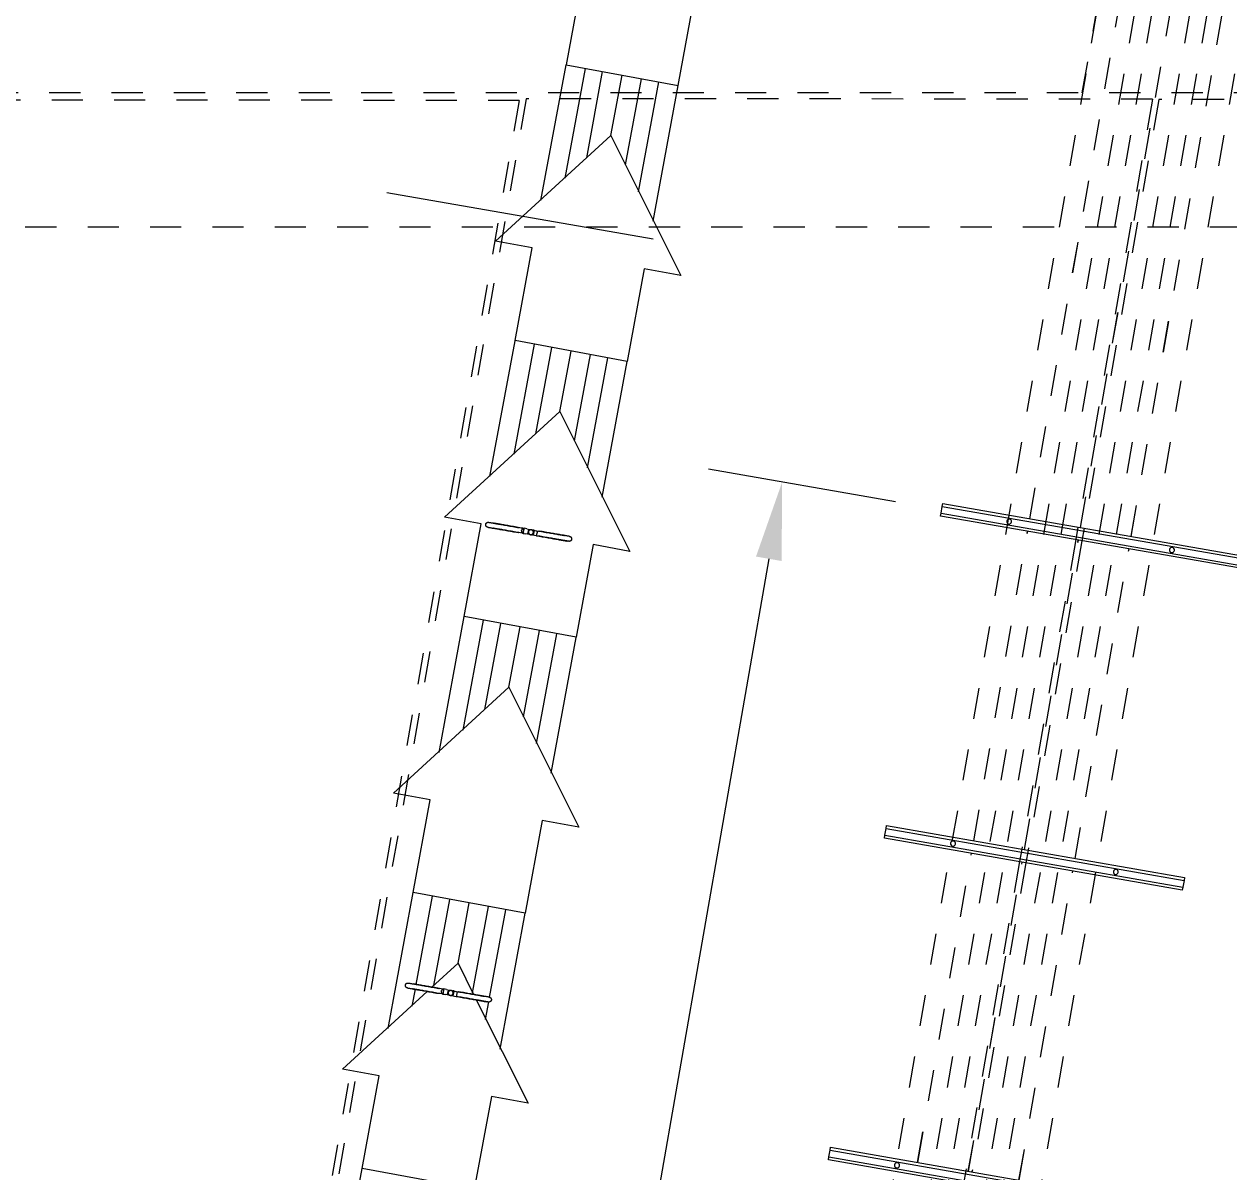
# Model space of a CAD drawing. Header units: metres. Extents: x 2 to 65, y 3 to 557.
# Drawn here: x 49.622 to 53.487, y 541.152 to 544.834 of the extents above; entities that cross this region are included whole.
import ezdxf

# ---------------------------------------------------------------- set-up
doc = ezdxf.new("R2010")
doc.units = ezdxf.units.M
doc.linetypes.add('Dashed', pattern=[0.0075, 0.005, -0.0025])
doc.linetypes.add('JacobsDash', pattern=[0.0045, 0.003, -0.0015])
doc.layers.get('Defpoints').update_dxf_attribs({"color": 41})
for name, color, linetype, lineweight in [('A-ANNO-DIMS', 7, 'Continuous', 9), ('A-DETL', 7, 'Continuous', 13), ('A-GENM', 7, 'Continuous', 35), ('S-BEAM', 7, 'Continuous', 50), ('S-BEAM-HDLN', 7, 'JacobsDash', 18)]:
    doc.layers.add(name, color=color, linetype=linetype, lineweight=lineweight)
doc.styles.add('Arial Narrow_5', font='ARIALN.TTF', dxfattribs={"height": 0.25})
doc.dimstyles.new('Dimension_Standard_O__mm__2', dxfattribs={"dimscale": 0.3048, "dimtxt": 0.255858, "dimasz": 0.82021, "dimexe": 0.787402, "dimexo": 0.492126, "dimgap": 0.492126, "dimtad": 1, "dimdec": 0, "dimlfac": 1000, "dimzin": 0, "dimdsep": 46, "dimtxsty": 'Arial Narrow_5', "dimsah": 1, "dimcen": 0.09, "dimaunit": 1, "dimadec": 4, "dimazin": 0, "dimtfac": 1, "dimtdec": 4, "dimtix": 1, "dimtmove": 2, "dimatfit": 3, "dimfxl": 1, "dimtvp": 1, "dimtfill": 1, "dimtolj": 1, "dimtzin": 0, "dimlwd": 18, "dimlwe": 18, "dimarcsym": 2})

# ---------------------------------------------------------------- blocks, each defined once
blk = doc.blocks.new('T2DPAA-T2D-C3S-SD-M2D-100010_250_dwg-40816791-DRG-2873251 - SERVICE SUPPORT GENERAL ARRANGEMENT PLAN')
at = {"color": 252, "lineweight": 18, "true_color": 0x888888}
for p, q in [((78.0379, -620.4891), (78.4795, -620.455)), ((77.1406, -620.5584), (77.5822, -620.5243)), ((78.1269, -620.5457), (78.4844, -620.5181)), ((78.2083, -620.5958), (78.4887, -620.5742)), ((76.2432, -620.6278), (76.6849, -620.5937)), ((77.2296, -620.615), (77.5871, -620.5874)), ((76.3322, -620.6844), (76.6897, -620.6567)), ((77.311, -620.6652), (77.5914, -620.6435)), ((75.3459, -620.6971), (75.7875, -620.663)), ((74.4486, -620.7664), (74.8902, -620.7323)), ((75.5052, -620.7483), (75.7924, -620.7261)), ((76.4137, -620.7345), (76.6941, -620.7128)), ((78.2181, -620.722), (78.4985, -620.7003)), ((75.4349, -620.7537), (75.4896, -620.7495)), ((77.3208, -620.7913), (77.6011, -620.7697)), ((78.1453, -620.784), (78.5028, -620.7564)), ((75.5164, -620.8038), (75.7967, -620.7822)), ((76.4234, -620.8607), (76.7038, -620.839)), ((77.248, -620.8534), (77.6055, -620.8257)), ((78.0661, -620.8536), (78.5077, -620.8195)), ((75.6053, -620.8604), (75.5215, -620.9344)), ((77.1687, -620.923), (77.6104, -620.8888)), ((75.5261, -620.93), (75.8065, -620.9083)), ((76.3507, -620.9227), (76.7082, -620.8951)), ((75.5255, -620.9865), (75.8108, -620.9644)), ((76.2714, -620.9923), (76.713, -620.9582)), ((75.4533, -620.992), (75.5108, -620.9876)), ((75.3741, -621.0616), (75.8157, -621.0275))]:
    blk.add_line(p, q, dxfattribs=at)
at = {"color": 252, "lineweight": 18, "true_color": 0x888888, "flags": 128}
for points in [[(79.3909, -620.5679), (79.1946, -620.5831), (78.7718, -620.3125), (78.781, -620.4317), (78.4796, -620.455), (78.5078, -620.8195), (78.8092, -620.7962), (78.8184, -620.9154), (79.1946, -620.5831)], [(78.2973, -620.6524), (77.9211, -620.9847), (77.9118, -620.8655), (77.6104, -620.8888), (77.5823, -620.5243), (77.8837, -620.501), (77.8745, -620.3819), (78.2973, -620.6524), (78.4936, -620.6372)], [(77.4, -620.7217), (77.0237, -621.054), (77.0145, -620.9349), (76.7131, -620.9582), (76.6849, -620.5936), (76.9864, -620.5704), (76.9771, -620.4512), (77.4, -620.7217), (77.5963, -620.7066)], [(76.5027, -620.7911), (76.1264, -621.1234), (76.1172, -621.0042), (75.8158, -621.0275), (75.7876, -620.663), (76.089, -620.6397), (76.0798, -620.5205), (76.5027, -620.7911), (76.6989, -620.7759)], [(75.507, -620.9472), (75.2291, -621.1927), (75.2199, -621.0735), (74.9185, -621.0968), (74.8903, -620.7323), (75.1917, -620.709), (75.1825, -620.5899), (75.4928, -620.7884)], [(75.5097, -620.7992), (75.6053, -620.8604), (75.8016, -620.8452)]]:
    blk.add_lwpolyline(points, dxfattribs=at)
blk = doc.blocks.new('T2DPAA-T2D-PWC-SD-M2D-100001_ProposedDrainage_rvt-1-DRG-2873251 - SERVICE SUPPORT GENERAL ARRANGEMENT PLAN')
at = {"color": 252, "lineweight": 18, "true_color": 0x888888, "rotation": 75.11694444444437}
blk.add_blockref('T2DPAA-T2D-C3S-SD-M2D-100010_250_dwg-40816791-DRG-2873251 - SERVICE SUPPORT GENERAL ARRANGEMENT PLAN', (-1731.0833, 628.2185), dxfattribs=at)
blk = doc.blocks.new('T2DPAA-T2D-C3S-TT-XRF-100101_dwg-40805445-DRG-2873251 - SERVICE SUPPORT GENERAL ARRANGEMENT PLAN')
at = {"color": 191, "linetype": 'Dashed', "lineweight": 18, "true_color": 0xbf7fff}
for p, q in [((-212.0862, -614.6495), (-211.0826, -614.5618)), ((-212.0862, -614.6497), (-211.0826, -614.5619)), ((-213.1297, -614.7407), (-212.127, -614.6531)), ((-213.1297, -614.7409), (-212.127, -614.6532)), ((-212.0718, -614.8139), (-211.0682, -614.7262)), ((-212.0718, -614.814), (-211.0682, -614.7263)), ((-213.1153, -614.9051), (-212.1127, -614.8175)), ((-213.1153, -614.9053), (-212.1126, -614.8176)), ((-212.0574, -614.9783), (-211.0538, -614.8906)), ((-212.0574, -614.9784), (-211.0538, -614.8907)), ((-213.101, -615.0695), (-212.0983, -614.9818)), ((-213.1009, -615.0697), (-212.0983, -614.982))]:
    blk.add_line(p, q, dxfattribs=at)
at = {"color": 191, "linetype": 'Dashed', "lineweight": 18, "true_color": 0xbf7fff, "flags": 128}
for points in [[(-211.0418, -614.5582), (-208.6168, -614.3463), (-208.6082, -614.3455), (-208.5651, -614.3418), (-208.5578, -614.3412), (-208.5062, -614.337), (-207.0563, -614.2194)], [(-211.0418, -614.5583), (-208.6204, -614.3466), (-208.6118, -614.3459), (-208.5638, -614.3417), (-208.5565, -614.341), (-208.5027, -614.3367), (-207.9155, -614.2891)], [(-211.0274, -614.7226), (-208.6025, -614.5107), (-208.5939, -614.5099), (-208.5507, -614.5061), (-208.5445, -614.5056), (-208.4929, -614.5014), (-207.043, -614.3838)], [(-211.0274, -614.7227), (-208.606, -614.511), (-208.5974, -614.5102), (-208.5494, -614.506), (-208.5431, -614.5055), (-208.4893, -614.5011), (-207.9021, -614.4535)], [(-211.013, -614.887), (-208.5881, -614.675), (-208.5795, -614.6743), (-208.5364, -614.6705), (-208.5312, -614.6701), (-208.4795, -614.6659), (-207.0296, -614.5483)], [(-211.013, -614.8871), (-208.5917, -614.6754), (-208.583, -614.6746), (-208.535, -614.6704), (-208.5298, -614.67), (-208.476, -614.6656), (-207.8888, -614.618)]]:
    blk.add_lwpolyline(points, dxfattribs=at)
blk = doc.blocks.new('T2DPAA-T2D-PWC-TT-M2D-100010_ProposedITS_rvt-1-DRG-2873251 - SERVICE SUPPORT GENERAL ARRANGEMENT PLAN')
at = {"color": 191, "linetype": 'Dashed', "lineweight": 18, "true_color": 0xbf7fff, "rotation": 75.11694444444437}
blk.add_blockref('T2DPAA-T2D-C3S-TT-XRF-100101_dwg-40805445-DRG-2873251 - SERVICE SUPPORT GENERAL ARRANGEMENT PLAN', (-1649.5339, 905.0565), dxfattribs=at)
blk = doc.blocks.new('11_GEN_BR08_Type 3 Conduits_Support - 11_Type 2_6x100 Conduits-8968841-DRG-2873251 - SERVICE SUPPORT GENERAL ARRANGEMENT PLAN')
at = {"layer": 'A-GENM', "lineweight": 9}
for p, q in [((-0.485, 0.011), (-0.485, 0.0205)), ((-0.485, 0.0205), (0.485, 0.0205)), ((-0.485, -0.011), (-0.485, 0.011)), ((0.485, 0.011), (-0.485, 0.011)), ((0.485, 0.0205), (0.485, 0.011)), ((0.485, 0.011), (0.485, -0.011)), ((-0.485, -0.0205), (-0.485, -0.011)), ((0.485, -0.011), (-0.485, -0.011)), ((0.485, -0.0205), (-0.485, -0.0205)), ((0.485, -0.011), (0.485, -0.0205))]:
    blk.add_line(p, q, dxfattribs=at)
for centre, start, end in [((-0.265, 0), 90, 270), ((-0.265, 0), 270, 90), ((0.265, 0), 90, 270), ((0.265, 0), 270, 90)]:
    blk.add_arc(centre, 0.008, start, end, dxfattribs=at)
blk = doc.blocks.new('11_GEN_BR08_Hanger for drainage_Support - 11_GEN_drainage support-9337551-DRG-2873251 - SERVICE SUPPORT GENERAL ARRANGEMENT PLAN')
at = {"layer": 'A-GENM', "linetype": 'JacobsDash', "lineweight": 9}
for p, q in [((-0.0243, 0.0079), (-0.0243, -0.0083)), ((-0.0147, 0.0079), (-0.0243, 0.0079)), ((-0.0147, 0.0079), (-0.0009, 0.0079)), ((-0.0086, -0.0074), (-0.0086, 0.0069)), ((-0.0086, 0.0069), (-0.004, 0.0069)), ((0.0009, 0.0079), (0.0194, 0.0079)), ((0.004, 0.0069), (0.0087, 0.0069)), ((0.0087, 0.0069), (0.0087, -0.0074)), ((0.0194, 0.0079), (0.0194, -0.0083)), ((-0.0243, -0.0083), (-0.0147, -0.0083)), ((0.0194, -0.0083), (-0.0147, -0.0083)), ((-0.003, -0.0074), (-0.0086, -0.0074)), ((-0.0025, -0.0074), (-0.0027, -0.0074)), ((0.0027, -0.0074), (0.0025, -0.0074)), ((0.0087, -0.0074), (0.003, -0.0074))]:
    blk.add_line(p, q, dxfattribs=at)
at = {"layer": 'A-GENM', "linetype": 'JacobsDash', "lineweight": 9, "flags": 128}
for points in [[(-0.1472, -0.0048), (-0.1472, -0.0044), (-0.1472, -0.0041), (-0.1472, -0.0038), (-0.1471, -0.0035), (-0.1471, -0.0032), (-0.147, -0.0028), (-0.1469, -0.0025), (-0.1469, -0.0022), (-0.1468, -0.0019), (-0.1467, -0.0016), (-0.1465, -0.0013), (-0.1464, -0.001), (-0.1463, -0.0007), (-0.1461, -0.0005), (-0.1459, -0.0002), (-0.1458, 0.0001), (-0.1456, 0.0003), (-0.1454, 0.0006), (-0.1452, 0.0008), (-0.1449, 0.0011), (-0.1447, 0.0013), (-0.1445, 0.0015), (-0.1442, 0.0017), (-0.144, 0.0019), (-0.1437, 0.0021), (-0.1435, 0.0023), (-0.1432, 0.0024), (-0.1429, 0.0026), (-0.1426, 0.0027), (-0.1423, 0.0029), (-0.142, 0.003), (-0.1417, 0.0031), (-0.1414, 0.0032), (-0.1411, 0.0033), (-0.1408, 0.0033), (-0.1405, 0.0034), (-0.1402, 0.0034), (-0.1399, 0.0035), (-0.1395, 0.0035), (-0.1394, 0.0035)], [(-0.1394, 0.0035), (-0.1393, 0.0035), (-0.139, 0.0035), (-0.1385, 0.0035), (-0.1378, 0.0036), (-0.1368, 0.0036), (-0.1357, 0.0036), (-0.1343, 0.0037), (-0.1328, 0.0037), (-0.131, 0.0038), (-0.129, 0.0038), (-0.1269, 0.0039), (-0.1246, 0.004), (-0.122, 0.0041), (-0.1193, 0.0041), (-0.1164, 0.0042), (-0.1134, 0.0043), (-0.1101, 0.0044), (-0.1067, 0.0046), (-0.1032, 0.0047), (-0.0995, 0.0048), (-0.0956, 0.0049), (-0.0916, 0.005), (-0.0875, 0.0052), (-0.0832, 0.0053), (-0.0789, 0.0055), (-0.0744, 0.0056), (-0.0698, 0.0057), (-0.0651, 0.0059), (-0.0603, 0.0061), (-0.0554, 0.0062), (-0.0504, 0.0064), (-0.0454, 0.0065), (-0.0403, 0.0067), (-0.0352, 0.0069), (-0.03, 0.007), (-0.0248, 0.0072)], [(-0.024, 0.0072), (-0.0279, 0.0071), (-0.033, 0.0069), (-0.0382, 0.0068), (-0.0433, 0.0066), (-0.0483, 0.0064), (-0.0533, 0.0063), (-0.0582, 0.0061), (-0.0631, 0.006), (-0.0678, 0.0058), (-0.0724, 0.0057), (-0.077, 0.0055), (-0.0814, 0.0054), (-0.0857, 0.0052), (-0.0899, 0.0051), (-0.094, 0.005), (-0.0979, 0.0048), (-0.1016, 0.0047), (-0.1053, 0.0046), (-0.1087, 0.0045), (-0.112, 0.0044), (-0.1152, 0.0043), (-0.1181, 0.0042), (-0.1209, 0.0041), (-0.1235, 0.004), (-0.1259, 0.0039), (-0.1282, 0.0039), (-0.1302, 0.0038), (-0.132, 0.0037), (-0.1337, 0.0037), (-0.1351, 0.0036), (-0.1364, 0.0036), (-0.1374, 0.0036), (-0.1382, 0.0035), (-0.1388, 0.0035), (-0.1392, 0.0035), (-0.1394, 0.0035), (-0.1394, 0.0035)], [(0.1242, 0.012), (0.1241, 0.012), (0.1238, 0.012), (0.1232, 0.012), (0.1225, 0.012), (0.1216, 0.0119), (0.1204, 0.0119), (0.119, 0.0118), (0.1175, 0.0118), (0.1157, 0.0117), (0.1138, 0.0117), (0.1116, 0.0116), (0.1093, 0.0115), (0.1068, 0.0115), (0.104, 0.0114), (0.1012, 0.0113), (0.0981, 0.0112), (0.0949, 0.0111), (0.0915, 0.011), (0.0879, 0.0108), (0.0842, 0.0107), (0.0803, 0.0106), (0.0763, 0.0105), (0.0722, 0.0103), (0.068, 0.0102), (0.0636, 0.0101), (0.0591, 0.0099), (0.0545, 0.0098), (0.0498, 0.0096), (0.045, 0.0095), (0.0401, 0.0093), (0.0352, 0.0091), (0.0302, 0.009), (0.0251, 0.0088), (0.0199, 0.0086), (0.0148, 0.0085), (0.0096, 0.0083), (0.0077, 0.0083)], [(0.0077, 0.0083), (0.0126, 0.0084), (0.0178, 0.0086), (0.0229, 0.0087), (0.028, 0.0089), (0.0331, 0.0091), (0.0381, 0.0092), (0.043, 0.0094), (0.0478, 0.0095), (0.0525, 0.0097), (0.0572, 0.0099), (0.0617, 0.01), (0.0661, 0.0101), (0.0704, 0.0103), (0.0746, 0.0104), (0.0787, 0.0105), (0.0826, 0.0107), (0.0864, 0.0108), (0.09, 0.0109), (0.0935, 0.011), (0.0968, 0.0111), (0.0999, 0.0112), (0.1029, 0.0113), (0.1056, 0.0114), (0.1082, 0.0115), (0.1107, 0.0116), (0.1129, 0.0117), (0.1149, 0.0117), (0.1168, 0.0118), (0.1184, 0.0118), (0.1199, 0.0119), (0.1211, 0.0119), (0.1221, 0.0119), (0.1229, 0.012), (0.1236, 0.012), (0.124, 0.012), (0.1242, 0.012), (0.1242, 0.012)], [(0.1242, 0.012), (0.1245, 0.012), (0.1248, 0.012), (0.1251, 0.012), (0.1255, 0.012), (0.1258, 0.0119), (0.1261, 0.0118), (0.1264, 0.0118), (0.1267, 0.0117), (0.127, 0.0116), (0.1273, 0.0115), (0.1276, 0.0114), (0.1279, 0.0112), (0.1282, 0.0111), (0.1285, 0.0109), (0.1287, 0.0108), (0.129, 0.0106), (0.1293, 0.0104), (0.1295, 0.0102), (0.1298, 0.01), (0.13, 0.0098), (0.1302, 0.0095), (0.1304, 0.0093), (0.1306, 0.0091), (0.1308, 0.0088), (0.131, 0.0086), (0.1312, 0.0083), (0.1314, 0.008), (0.1315, 0.0077), (0.1317, 0.0074), (0.1318, 0.0072), (0.1319, 0.0069), (0.132, 0.0066), (0.1321, 0.0063), (0.1322, 0.0059), (0.1323, 0.0056), (0.1323, 0.0053), (0.1324, 0.005), (0.1324, 0.0047), (0.1324, 0.0044), (0.1324, 0.0043)], [(0.1324, 0.0043), (0.1324, 0.004), (0.1324, 0.0036), (0.1324, 0.0033), (0.1324, 0.003), (0.1323, 0.0027), (0.1323, 0.0024), (0.1322, 0.0021), (0.1321, 0.0017), (0.132, 0.0014), (0.1319, 0.0011), (0.1318, 0.0008), (0.1316, 0.0006), (0.1315, 0.0003), (0.1313, 0), (0.1312, -0.0003), (0.131, -0.0005), (0.1308, -0.0008), (0.1306, -0.0011), (0.1304, -0.0013), (0.1302, -0.0015), (0.13, -0.0018), (0.1297, -0.002), (0.1295, -0.0022), (0.1292, -0.0024), (0.129, -0.0026), (0.1287, -0.0027), (0.1284, -0.0029), (0.1282, -0.0031), (0.1279, -0.0032), (0.1276, -0.0033), (0.1273, -0.0035), (0.127, -0.0036), (0.1267, -0.0037), (0.1264, -0.0037), (0.126, -0.0038), (0.1257, -0.0039), (0.1254, -0.0039), (0.1251, -0.004), (0.1248, -0.004), (0.1247, -0.004)], [(-0.1389, -0.0125), (-0.1393, -0.0125), (-0.1396, -0.0125), (-0.1399, -0.0125), (-0.1402, -0.0124), (-0.1405, -0.0124), (-0.1408, -0.0123), (-0.1412, -0.0123), (-0.1415, -0.0122), (-0.1418, -0.0121), (-0.1421, -0.012), (-0.1424, -0.0118), (-0.1427, -0.0117), (-0.1429, -0.0116), (-0.1432, -0.0114), (-0.1435, -0.0112), (-0.1438, -0.0111), (-0.144, -0.0109), (-0.1443, -0.0107), (-0.1445, -0.0105), (-0.1447, -0.0103), (-0.145, -0.01), (-0.1452, -0.0098), (-0.1454, -0.0095), (-0.1456, -0.0093), (-0.1458, -0.009), (-0.146, -0.0088), (-0.1461, -0.0085), (-0.1463, -0.0082), (-0.1464, -0.0079), (-0.1466, -0.0076), (-0.1467, -0.0073), (-0.1468, -0.007), (-0.1469, -0.0067), (-0.147, -0.0064), (-0.147, -0.0061), (-0.1471, -0.0058), (-0.1471, -0.0055), (-0.1472, -0.0052), (-0.1472, -0.0048), (-0.1472, -0.0048)], [(-0.1389, -0.0125), (-0.1388, -0.0125), (-0.1385, -0.0125), (-0.138, -0.0125), (-0.1372, -0.0124), (-0.1363, -0.0124), (-0.1352, -0.0124), (-0.1338, -0.0123), (-0.1322, -0.0123), (-0.1305, -0.0122), (-0.1285, -0.0122), (-0.1264, -0.0121), (-0.124, -0.012), (-0.1215, -0.0119), (-0.1188, -0.0118), (-0.1159, -0.0117), (-0.1128, -0.0116), (-0.1096, -0.0115), (-0.1062, -0.0114), (-0.1027, -0.0113), (-0.099, -0.0112), (-0.0951, -0.0111), (-0.0911, -0.0109), (-0.087, -0.0108), (-0.0827, -0.0107), (-0.0783, -0.0105), (-0.0738, -0.0104), (-0.0692, -0.0102), (-0.0645, -0.0101), (-0.0598, -0.0099), (-0.0549, -0.0098), (-0.0499, -0.0096), (-0.0449, -0.0095), (-0.0398, -0.0093), (-0.0347, -0.0091), (-0.0295, -0.009), (-0.0243, -0.0088), (-0.0225, -0.0087)], [(-0.0225, -0.0087), (-0.0273, -0.0089), (-0.0325, -0.0091), (-0.0377, -0.0092), (-0.0428, -0.0094), (-0.0478, -0.0095), (-0.0528, -0.0097), (-0.0577, -0.0099), (-0.0625, -0.01), (-0.0673, -0.0102), (-0.0719, -0.0103), (-0.0765, -0.0105), (-0.0809, -0.0106), (-0.0852, -0.0108), (-0.0894, -0.0109), (-0.0934, -0.011), (-0.0974, -0.0111), (-0.1011, -0.0113), (-0.1047, -0.0114), (-0.1082, -0.0115), (-0.1115, -0.0116), (-0.1146, -0.0117), (-0.1176, -0.0118), (-0.1204, -0.0119), (-0.123, -0.012), (-0.1254, -0.0121), (-0.1276, -0.0121), (-0.1297, -0.0122), (-0.1315, -0.0123), (-0.1332, -0.0123), (-0.1346, -0.0124), (-0.1358, -0.0124), (-0.1369, -0.0124), (-0.1377, -0.0125), (-0.1383, -0.0125), (-0.1387, -0.0125), (-0.1389, -0.0125), (-0.1389, -0.0125)], [(0.0194, -0.0074), (0.0234, -0.0072), (0.0285, -0.0071), (0.0336, -0.0069), (0.0386, -0.0068), (0.0435, -0.0066), (0.0483, -0.0064), (0.053, -0.0063), (0.0577, -0.0061), (0.0622, -0.006), (0.0667, -0.0059), (0.071, -0.0057), (0.0751, -0.0056), (0.0792, -0.0054), (0.0831, -0.0053), (0.0869, -0.0052), (0.0905, -0.0051), (0.094, -0.005), (0.0973, -0.0049), (0.1004, -0.0048), (0.1034, -0.0047), (0.1062, -0.0046), (0.1088, -0.0045), (0.1112, -0.0044), (0.1134, -0.0043), (0.1154, -0.0043), (0.1173, -0.0042), (0.1189, -0.0042), (0.1204, -0.0041), (0.1216, -0.0041), (0.1226, -0.004), (0.1235, -0.004), (0.1241, -0.004), (0.1245, -0.004), (0.1247, -0.004), (0.1247, -0.004)], [(0.1247, -0.004), (0.1246, -0.004), (0.1243, -0.004), (0.1237, -0.004), (0.123, -0.004), (0.1221, -0.0041), (0.1209, -0.0041), (0.1196, -0.0041), (0.118, -0.0042), (0.1162, -0.0042), (0.1143, -0.0043), (0.1121, -0.0044), (0.1098, -0.0045), (0.1073, -0.0045), (0.1046, -0.0046), (0.1017, -0.0047), (0.0986, -0.0048), (0.0954, -0.0049), (0.092, -0.005), (0.0884, -0.0051), (0.0847, -0.0053), (0.0809, -0.0054), (0.0769, -0.0055), (0.0727, -0.0057), (0.0685, -0.0058), (0.0641, -0.0059), (0.0596, -0.0061), (0.055, -0.0062), (0.0503, -0.0064), (0.0455, -0.0065), (0.0406, -0.0067), (0.0357, -0.0069), (0.0307, -0.007), (0.0256, -0.0072), (0.0205, -0.0073)]]:
    blk.add_lwpolyline(points, dxfattribs=at)
at = {"layer": 'A-GENM', "linetype": 'JacobsDash', "lineweight": 9}
for centre, start, end in [((-0.0224, -0.0007), 106.8501, 181.8501), ((-0.0224, -0.0007), 141.9806, 143.1352), ((0, 0), 90, 270), ((0, 0), 270, 90), ((0.0076, 0.0002), 76.8501, 103.2861), ((-0.0224, -0.0007), 181.8501, 286.8501), ((-0.0224, -0.0007), 203.0152, 205.765), ((-0.0224, -0.0007), 215.6793, 216.1847), ((0.0076, 0.0002), 241.8501, 252.7952)]:
    blk.add_arc(centre, 0.008, start, end, dxfattribs=at)
for points, knots in [([(-0.0304, -0.0003), (-0.0303, 0.0001), (-0.0303, 0.0006), (-0.0301, 0.0012), (-0.03, 0.0016), (-0.03, 0.0016)], [-0.97582168, -0.97582168, -0.97582168, -0.97582168, -0.94444444, -0.91666667, -0.9103535, -0.9103535, -0.9103535, -0.9103535]), ([(-0.0273, 0.0056), (-0.0271, 0.0057), (-0.0268, 0.0059), (-0.0266, 0.0061), (-0.0265, 0.0061)], [-0.72222222, -0.72222222, -0.72222222, -0.72222222, -0.69444444, -0.68448556, -0.68448556, -0.68448556, -0.68448556]), ([(-0.0285, -0.0058), (-0.0286, -0.0057), (-0.0288, -0.0055), (-0.0289, -0.0053), (-0.029, -0.0053)], [-0.18728717, -0.18728717, -0.18728717, -0.18728717, -0.16666667, -0.16024192, -0.16024192, -0.16024192, -0.16024192]), ([(-0.0261, -0.0078), (-0.0261, -0.0078), (-0.0264, -0.0076), (-0.0266, -0.0075), (-0.0268, -0.0074)], [-0.31551816, -0.31551816, -0.31551816, -0.31551816, -0.30555556, -0.27777778, -0.27777778, -0.27777778, -0.27777778]), ([(-0.0243, -0.0085), (-0.0244, -0.0085), (-0.0245, -0.0084), (-0.0246, -0.0084), (-0.0246, -0.0084)], [-0.39530861, -0.39530861, -0.39530861, -0.39530861, -0.38888889, -0.38232105, -0.38232105, -0.38232105, -0.38232105])]:
    blk.add_open_spline(points, degree=3, knots=knots, dxfattribs=at)
for points in [[(-0.0251, 0.0068), (-0.0251, 0.0068), (-0.025, 0.0068), (-0.025, 0.0068)], [(0.0061, 0.0081), (0.0062, 0.0081), (0.0063, 0.0081), (0.0064, 0.0081)], [(-0.0208, -0.0086), (-0.0209, -0.0086), (-0.021, -0.0086), (-0.0211, -0.0086)]]:
    blk.add_open_spline(points, degree=3, dxfattribs=at)
blk = doc.blocks.new('11_GEN_BR08_Hanger for drainage_Support - 11_GEN_drainage support-9337608-DRG-2873251 - SERVICE SUPPORT GENERAL ARRANGEMENT PLAN')
at = {"layer": 'A-GENM', "linetype": 'JacobsDash', "lineweight": 9}
for p, q in [((-0.0243, 0.0079), (-0.0243, -0.0083)), ((-0.0147, 0.0079), (-0.0243, 0.0079)), ((-0.0147, 0.0079), (-0.0009, 0.0079)), ((-0.0086, -0.0074), (-0.0086, 0.0069)), ((-0.0086, 0.0069), (-0.004, 0.0069)), ((0.0009, 0.0079), (0.0194, 0.0079)), ((0.004, 0.0069), (0.0087, 0.0069)), ((0.0087, 0.0069), (0.0087, -0.0074)), ((0.0194, 0.0079), (0.0194, -0.0083)), ((-0.0243, -0.0083), (-0.0147, -0.0083)), ((0.0194, -0.0083), (-0.0147, -0.0083)), ((-0.003, -0.0074), (-0.0086, -0.0074)), ((-0.0025, -0.0074), (-0.0027, -0.0074)), ((0.0027, -0.0074), (0.0025, -0.0074)), ((0.0087, -0.0074), (0.003, -0.0074))]:
    blk.add_line(p, q, dxfattribs=at)
at = {"layer": 'A-GENM', "linetype": 'JacobsDash', "lineweight": 9, "flags": 128}
for points in [[(-0.1472, -0.0048), (-0.1472, -0.0044), (-0.1472, -0.0041), (-0.1472, -0.0038), (-0.1471, -0.0035), (-0.1471, -0.0032), (-0.147, -0.0028), (-0.1469, -0.0025), (-0.1469, -0.0022), (-0.1468, -0.0019), (-0.1467, -0.0016), (-0.1465, -0.0013), (-0.1464, -0.001), (-0.1463, -0.0007), (-0.1461, -0.0005), (-0.1459, -0.0002), (-0.1458, 0.0001), (-0.1456, 0.0003), (-0.1454, 0.0006), (-0.1452, 0.0008), (-0.1449, 0.0011), (-0.1447, 0.0013), (-0.1445, 0.0015), (-0.1442, 0.0017), (-0.144, 0.0019), (-0.1437, 0.0021), (-0.1435, 0.0023), (-0.1432, 0.0024), (-0.1429, 0.0026), (-0.1426, 0.0027), (-0.1423, 0.0029), (-0.142, 0.003), (-0.1417, 0.0031), (-0.1414, 0.0032), (-0.1411, 0.0033), (-0.1408, 0.0033), (-0.1405, 0.0034), (-0.1402, 0.0034), (-0.1399, 0.0035), (-0.1395, 0.0035), (-0.1394, 0.0035)], [(-0.1394, 0.0035), (-0.1393, 0.0035), (-0.139, 0.0035), (-0.1385, 0.0035), (-0.1378, 0.0036), (-0.1368, 0.0036), (-0.1357, 0.0036), (-0.1343, 0.0037), (-0.1328, 0.0037), (-0.131, 0.0038), (-0.129, 0.0038), (-0.1269, 0.0039), (-0.1246, 0.004), (-0.122, 0.0041), (-0.1193, 0.0041), (-0.1164, 0.0042), (-0.1134, 0.0043), (-0.1101, 0.0044), (-0.1067, 0.0046), (-0.1032, 0.0047), (-0.0995, 0.0048), (-0.0956, 0.0049), (-0.0916, 0.005), (-0.0875, 0.0052), (-0.0832, 0.0053), (-0.0789, 0.0055), (-0.0744, 0.0056), (-0.0698, 0.0057), (-0.0651, 0.0059), (-0.0603, 0.0061), (-0.0554, 0.0062), (-0.0504, 0.0064), (-0.0454, 0.0065), (-0.0403, 0.0067), (-0.0352, 0.0069), (-0.03, 0.007), (-0.0248, 0.0072)], [(-0.024, 0.0072), (-0.0279, 0.0071), (-0.033, 0.0069), (-0.0382, 0.0068), (-0.0433, 0.0066), (-0.0483, 0.0064), (-0.0533, 0.0063), (-0.0582, 0.0061), (-0.0631, 0.006), (-0.0678, 0.0058), (-0.0724, 0.0057), (-0.077, 0.0055), (-0.0814, 0.0054), (-0.0857, 0.0052), (-0.0899, 0.0051), (-0.094, 0.005), (-0.0979, 0.0048), (-0.1016, 0.0047), (-0.1053, 0.0046), (-0.1087, 0.0045), (-0.112, 0.0044), (-0.1152, 0.0043), (-0.1181, 0.0042), (-0.1209, 0.0041), (-0.1235, 0.004), (-0.1259, 0.0039), (-0.1282, 0.0039), (-0.1302, 0.0038), (-0.132, 0.0037), (-0.1337, 0.0037), (-0.1351, 0.0036), (-0.1364, 0.0036), (-0.1374, 0.0036), (-0.1382, 0.0035), (-0.1388, 0.0035), (-0.1392, 0.0035), (-0.1394, 0.0035), (-0.1394, 0.0035)], [(0.1242, 0.012), (0.1241, 0.012), (0.1238, 0.012), (0.1232, 0.012), (0.1225, 0.012), (0.1216, 0.0119), (0.1204, 0.0119), (0.119, 0.0118), (0.1175, 0.0118), (0.1157, 0.0117), (0.1138, 0.0117), (0.1116, 0.0116), (0.1093, 0.0115), (0.1068, 0.0115), (0.104, 0.0114), (0.1012, 0.0113), (0.0981, 0.0112), (0.0949, 0.0111), (0.0915, 0.011), (0.0879, 0.0108), (0.0842, 0.0107), (0.0803, 0.0106), (0.0763, 0.0105), (0.0722, 0.0103), (0.068, 0.0102), (0.0636, 0.0101), (0.0591, 0.0099), (0.0545, 0.0098), (0.0498, 0.0096), (0.045, 0.0095), (0.0401, 0.0093), (0.0352, 0.0091), (0.0302, 0.009), (0.0251, 0.0088), (0.0199, 0.0086), (0.0148, 0.0085), (0.0096, 0.0083), (0.0077, 0.0083)], [(0.0077, 0.0083), (0.0126, 0.0084), (0.0178, 0.0086), (0.0229, 0.0087), (0.028, 0.0089), (0.0331, 0.0091), (0.0381, 0.0092), (0.043, 0.0094), (0.0478, 0.0095), (0.0525, 0.0097), (0.0572, 0.0099), (0.0617, 0.01), (0.0661, 0.0101), (0.0704, 0.0103), (0.0746, 0.0104), (0.0787, 0.0105), (0.0826, 0.0107), (0.0864, 0.0108), (0.09, 0.0109), (0.0935, 0.011), (0.0968, 0.0111), (0.0999, 0.0112), (0.1029, 0.0113), (0.1056, 0.0114), (0.1082, 0.0115), (0.1107, 0.0116), (0.1129, 0.0117), (0.1149, 0.0117), (0.1168, 0.0118), (0.1184, 0.0118), (0.1199, 0.0119), (0.1211, 0.0119), (0.1221, 0.0119), (0.1229, 0.012), (0.1236, 0.012), (0.124, 0.012), (0.1242, 0.012), (0.1242, 0.012)], [(0.1242, 0.012), (0.1245, 0.012), (0.1248, 0.012), (0.1251, 0.012), (0.1255, 0.012), (0.1258, 0.0119), (0.1261, 0.0118), (0.1264, 0.0118), (0.1267, 0.0117), (0.127, 0.0116), (0.1273, 0.0115), (0.1276, 0.0114), (0.1279, 0.0112), (0.1282, 0.0111), (0.1285, 0.0109), (0.1287, 0.0108), (0.129, 0.0106), (0.1293, 0.0104), (0.1295, 0.0102), (0.1298, 0.01), (0.13, 0.0098), (0.1302, 0.0095), (0.1304, 0.0093), (0.1306, 0.0091), (0.1308, 0.0088), (0.131, 0.0086), (0.1312, 0.0083), (0.1314, 0.008), (0.1315, 0.0077), (0.1317, 0.0074), (0.1318, 0.0072), (0.1319, 0.0069), (0.132, 0.0066), (0.1321, 0.0063), (0.1322, 0.0059), (0.1323, 0.0056), (0.1323, 0.0053), (0.1324, 0.005), (0.1324, 0.0047), (0.1324, 0.0044), (0.1324, 0.0043)], [(0.1324, 0.0043), (0.1324, 0.004), (0.1324, 0.0036), (0.1324, 0.0033), (0.1324, 0.003), (0.1323, 0.0027), (0.1323, 0.0024), (0.1322, 0.0021), (0.1321, 0.0017), (0.132, 0.0014), (0.1319, 0.0011), (0.1318, 0.0008), (0.1316, 0.0006), (0.1315, 0.0003), (0.1313, 0), (0.1312, -0.0003), (0.131, -0.0005), (0.1308, -0.0008), (0.1306, -0.0011), (0.1304, -0.0013), (0.1302, -0.0015), (0.13, -0.0018), (0.1297, -0.002), (0.1295, -0.0022), (0.1292, -0.0024), (0.129, -0.0026), (0.1287, -0.0027), (0.1284, -0.0029), (0.1282, -0.0031), (0.1279, -0.0032), (0.1276, -0.0033), (0.1273, -0.0035), (0.127, -0.0036), (0.1267, -0.0037), (0.1264, -0.0037), (0.126, -0.0038), (0.1257, -0.0039), (0.1254, -0.0039), (0.1251, -0.004), (0.1248, -0.004), (0.1247, -0.004)], [(-0.1389, -0.0125), (-0.1393, -0.0125), (-0.1396, -0.0125), (-0.1399, -0.0125), (-0.1402, -0.0124), (-0.1405, -0.0124), (-0.1408, -0.0123), (-0.1412, -0.0123), (-0.1415, -0.0122), (-0.1418, -0.0121), (-0.1421, -0.012), (-0.1424, -0.0118), (-0.1427, -0.0117), (-0.1429, -0.0116), (-0.1432, -0.0114), (-0.1435, -0.0112), (-0.1438, -0.0111), (-0.144, -0.0109), (-0.1443, -0.0107), (-0.1445, -0.0105), (-0.1447, -0.0103), (-0.145, -0.01), (-0.1452, -0.0098), (-0.1454, -0.0095), (-0.1456, -0.0093), (-0.1458, -0.009), (-0.146, -0.0088), (-0.1461, -0.0085), (-0.1463, -0.0082), (-0.1464, -0.0079), (-0.1466, -0.0076), (-0.1467, -0.0073), (-0.1468, -0.007), (-0.1469, -0.0067), (-0.147, -0.0064), (-0.147, -0.0061), (-0.1471, -0.0058), (-0.1471, -0.0055), (-0.1472, -0.0052), (-0.1472, -0.0048), (-0.1472, -0.0048)], [(-0.1389, -0.0125), (-0.1388, -0.0125), (-0.1385, -0.0125), (-0.138, -0.0125), (-0.1372, -0.0124), (-0.1363, -0.0124), (-0.1352, -0.0124), (-0.1338, -0.0123), (-0.1322, -0.0123), (-0.1305, -0.0122), (-0.1285, -0.0122), (-0.1264, -0.0121), (-0.124, -0.012), (-0.1215, -0.0119), (-0.1188, -0.0118), (-0.1159, -0.0117), (-0.1128, -0.0116), (-0.1096, -0.0115), (-0.1062, -0.0114), (-0.1027, -0.0113), (-0.099, -0.0112), (-0.0951, -0.0111), (-0.0911, -0.0109), (-0.087, -0.0108), (-0.0827, -0.0107), (-0.0783, -0.0105), (-0.0738, -0.0104), (-0.0692, -0.0102), (-0.0645, -0.0101), (-0.0598, -0.0099), (-0.0549, -0.0098), (-0.0499, -0.0096), (-0.0449, -0.0095), (-0.0398, -0.0093), (-0.0347, -0.0091), (-0.0295, -0.009), (-0.0243, -0.0088), (-0.0225, -0.0087)], [(-0.0225, -0.0087), (-0.0273, -0.0089), (-0.0325, -0.0091), (-0.0377, -0.0092), (-0.0428, -0.0094), (-0.0478, -0.0095), (-0.0528, -0.0097), (-0.0577, -0.0099), (-0.0625, -0.01), (-0.0673, -0.0102), (-0.0719, -0.0103), (-0.0765, -0.0105), (-0.0809, -0.0106), (-0.0852, -0.0108), (-0.0894, -0.0109), (-0.0934, -0.011), (-0.0974, -0.0111), (-0.1011, -0.0113), (-0.1047, -0.0114), (-0.1082, -0.0115), (-0.1115, -0.0116), (-0.1146, -0.0117), (-0.1176, -0.0118), (-0.1204, -0.0119), (-0.123, -0.012), (-0.1254, -0.0121), (-0.1276, -0.0121), (-0.1297, -0.0122), (-0.1315, -0.0123), (-0.1332, -0.0123), (-0.1346, -0.0124), (-0.1358, -0.0124), (-0.1369, -0.0124), (-0.1377, -0.0125), (-0.1383, -0.0125), (-0.1387, -0.0125), (-0.1389, -0.0125), (-0.1389, -0.0125)], [(0.0194, -0.0074), (0.0234, -0.0072), (0.0285, -0.0071), (0.0336, -0.0069), (0.0386, -0.0068), (0.0435, -0.0066), (0.0483, -0.0064), (0.053, -0.0063), (0.0577, -0.0061), (0.0622, -0.006), (0.0667, -0.0059), (0.071, -0.0057), (0.0751, -0.0056), (0.0792, -0.0054), (0.0831, -0.0053), (0.0869, -0.0052), (0.0905, -0.0051), (0.094, -0.005), (0.0973, -0.0049), (0.1004, -0.0048), (0.1034, -0.0047), (0.1062, -0.0046), (0.1088, -0.0045), (0.1112, -0.0044), (0.1134, -0.0043), (0.1154, -0.0043), (0.1173, -0.0042), (0.1189, -0.0042), (0.1204, -0.0041), (0.1216, -0.0041), (0.1226, -0.004), (0.1235, -0.004), (0.1241, -0.004), (0.1245, -0.004), (0.1247, -0.004), (0.1247, -0.004)], [(0.1247, -0.004), (0.1246, -0.004), (0.1243, -0.004), (0.1237, -0.004), (0.123, -0.004), (0.1221, -0.0041), (0.1209, -0.0041), (0.1196, -0.0041), (0.118, -0.0042), (0.1162, -0.0042), (0.1143, -0.0043), (0.1121, -0.0044), (0.1098, -0.0045), (0.1073, -0.0045), (0.1046, -0.0046), (0.1017, -0.0047), (0.0986, -0.0048), (0.0954, -0.0049), (0.092, -0.005), (0.0884, -0.0051), (0.0847, -0.0053), (0.0809, -0.0054), (0.0769, -0.0055), (0.0727, -0.0057), (0.0685, -0.0058), (0.0641, -0.0059), (0.0596, -0.0061), (0.055, -0.0062), (0.0503, -0.0064), (0.0455, -0.0065), (0.0406, -0.0067), (0.0357, -0.0069), (0.0307, -0.007), (0.0256, -0.0072), (0.0205, -0.0073)]]:
    blk.add_lwpolyline(points, dxfattribs=at)
at = {"layer": 'A-GENM', "linetype": 'JacobsDash', "lineweight": 9}
for centre, start, end in [((-0.0224, -0.0007), 106.8501, 181.8501), ((-0.0224, -0.0007), 141.9806, 143.1352), ((0, 0), 90, 270), ((0, 0), 270, 90), ((0.0076, 0.0002), 76.8501, 103.2861), ((-0.0224, -0.0007), 181.8501, 286.8501), ((-0.0224, -0.0007), 203.0152, 205.765), ((-0.0224, -0.0007), 215.6793, 216.1847), ((0.0076, 0.0002), 241.8501, 252.7952)]:
    blk.add_arc(centre, 0.008, start, end, dxfattribs=at)
for points, knots in [([(-0.0304, -0.0003), (-0.0303, 0.0001), (-0.0303, 0.0006), (-0.0301, 0.0012), (-0.03, 0.0016), (-0.03, 0.0016)], [-0.97582168, -0.97582168, -0.97582168, -0.97582168, -0.94444444, -0.91666667, -0.9103535, -0.9103535, -0.9103535, -0.9103535]), ([(-0.0273, 0.0056), (-0.0271, 0.0057), (-0.0268, 0.0059), (-0.0266, 0.0061), (-0.0265, 0.0061)], [-0.72222222, -0.72222222, -0.72222222, -0.72222222, -0.69444444, -0.68448556, -0.68448556, -0.68448556, -0.68448556]), ([(-0.0285, -0.0058), (-0.0286, -0.0057), (-0.0288, -0.0055), (-0.0289, -0.0053), (-0.029, -0.0053)], [-0.18728717, -0.18728717, -0.18728717, -0.18728717, -0.16666667, -0.16024192, -0.16024192, -0.16024192, -0.16024192]), ([(-0.0261, -0.0078), (-0.0261, -0.0078), (-0.0264, -0.0076), (-0.0266, -0.0075), (-0.0268, -0.0074)], [-0.31551816, -0.31551816, -0.31551816, -0.31551816, -0.30555556, -0.27777778, -0.27777778, -0.27777778, -0.27777778]), ([(-0.0243, -0.0085), (-0.0244, -0.0085), (-0.0245, -0.0084), (-0.0246, -0.0084), (-0.0246, -0.0084)], [-0.39530861, -0.39530861, -0.39530861, -0.39530861, -0.38888889, -0.38232105, -0.38232105, -0.38232105, -0.38232105])]:
    blk.add_open_spline(points, degree=3, knots=knots, dxfattribs=at)
for points in [[(-0.0251, 0.0068), (-0.0251, 0.0068), (-0.025, 0.0068), (-0.025, 0.0068)], [(0.0061, 0.0081), (0.0062, 0.0081), (0.0063, 0.0081), (0.0064, 0.0081)], [(-0.0208, -0.0086), (-0.0209, -0.0086), (-0.021, -0.0086), (-0.0211, -0.0086)]]:
    blk.add_open_spline(points, degree=3, dxfattribs=at)
blk = doc.blocks.new('06_SFR_GCT_Girder_SuperT_BR08Edge_CS - Super T - 1815-6270606-DRG-2873251 - SERVICE SUPPORT GENERAL ARRANGEMENT PLAN')
at = {"layer": 'S-BEAM', "color": 252, "linetype": 'JacobsDash', "lineweight": 9, "true_color": 0x888888}
for q in [(-1117.608, 509.1604), (-1113.445, 544.5902)]:
    blk.add_line((-1111.4358, 544.5887), q, dxfattribs=at)
blk = doc.blocks.new('06_SFR_GCT_Girder_SuperT_BR08Edge_CS - Super T - 1815-6539906-DRG-2873251 - SERVICE SUPPORT GENERAL ARRANGEMENT PLAN')
at = {"layer": 'S-BEAM', "color": 252, "linetype": 'JacobsDash', "lineweight": 9, "true_color": 0x888888}
for p, q in [((-1111.4141, 544.5942), (-1117.5863, 509.1659)), ((-1109.4049, 544.5927), (-1111.4141, 544.5942)), ((-1109.4049, 544.5927), (-1109.644, 543.2204)), ((-1109.6511, 543.18), (-1109.824, 542.1876)), ((-1109.831, 542.1472), (-1110.0037, 541.1556))]:
    blk.add_line(p, q, dxfattribs=at)
at = {"layer": 'S-BEAM-HDLN', "color": 252, "lineweight": 9, "true_color": 0x888888}
for p, q in [((-1109.644, 543.2204), (-1109.651, 543.1801)), ((-1109.824, 542.1875), (-1109.831, 542.1472)), ((-1110.0038, 541.1556), (-1110.0108, 541.1153))]:
    blk.add_line(p, q, dxfattribs=at)
blk = doc.blocks.new('06_SFR_GCT_Girder_SuperT_BR08Edge_CS - Super T - 1815-6271143-DRG-2873251 - SERVICE SUPPORT GENERAL ARRANGEMENT PLAN')
at = {"layer": 'S-BEAM', "color": 252, "linetype": 'JacobsDash', "lineweight": 9, "true_color": 0x888888}
for p, q in [((-1109.3844, 544.5923), (-1109.624, 543.217)), ((-1107.3753, 544.5908), (-1109.3844, 544.5923)), ((-1109.6311, 543.1766), (-1109.804, 542.1841)), ((-1109.811, 542.1437), (-1109.9838, 541.1521))]:
    blk.add_line(p, q, dxfattribs=at)
at = {"layer": 'S-BEAM-HDLN', "color": 252, "lineweight": 9, "true_color": 0x888888}
for p, q in [((-1109.624, 543.2169), (-1109.6311, 543.1766)), ((-1109.804, 542.1841), (-1109.811, 542.1438))]:
    blk.add_line(p, q, dxfattribs=at)
blk = doc.blocks.new('DIMBLOCK17-DRG-2873251 - SERVICE SUPPORT GENERAL ARRANGEMENT PLAN')
at = {"layer": 'A-ANNO-DIMS', "color": 0, "lineweight": 18, "transparency": 16777216}
for p, q in [((52.4175, 543.3015), (51.8174, 543.4061)), ((52.0109, 543.1186), (49.0848, 526.3229)), ((46.4081, 510.9588), (48.6603, 523.8862)), ((46.7289, 510.6492), (46.1288, 510.7537))]:
    blk.add_line(p, q, dxfattribs=at)
at = {"layer": 'A-ANNO-DIMS', "color": 0, "transparency": 16777216}
for points in [[(51.9699, 543.1258), (52.052, 543.1115), (52.0538, 543.3649)], [(46.3671, 510.966), (46.4492, 510.9517), (46.3652, 510.7125)]]:
    blk.add_solid(points, dxfattribs=at)
at = {"layer": 'Defpoints', "color": 0, "transparency": 16777216}
for p in [(52.5652, 543.2758), (46.3652, 510.7125), (46.8766, 510.6234)]:
    blk.add_point(p, dxfattribs=at)
at = {"layer": 'A-ANNO-DIMS', "color": 0, "lineweight": 18, "transparency": 16777216, "insert": (48.1802, 523.887), "char_height": 0.25, "width": 2.636553, "attachment_point": 1, "rotation": 80.1173, "line_spacing_factor": 0.974696, "style": 'Arial Narrow_5', "bg_fill": 3, "box_fill_scale": 1.1, "bg_fill_color": 256, "bg_fill_true_color": 13158600, "bg_fill_transparency": 0}
blk.add_mtext('\\A1;2000 MAX CTRS', dxfattribs=at)

msp = doc.modelspace()

# ---------------------------------------------------------------- linework, layer by layer
at = {"layer": 'A-DETL', "color": 191, "linetype": 'JacobsDash', "true_color": 0xbf7fff}
for p, q in [((53.2679, 546.0536), (46.1677, 505.2986)), ((53.3898, 546.0536), (46.2895, 505.2986)), ((53.4456, 546.0536), (46.3454, 505.2986)), ((53.5674, 546.0536), (46.4672, 505.2986)), ((53.6232, 546.0536), (46.523, 505.2986)), ((53.745, 546.0536), (46.6448, 505.2986))]:
    msp.add_line(p, q, dxfattribs=at)
at = {"layer": 'A-DETL', "color": 7, "lineweight": 9, "true_color": 0xffffff}
msp.add_line((50.7856, 544.2939), (51.6397, 544.1451), dxfattribs=at)
at = {"layer": 'S-BEAM', "color": 252, "linetype": 'JacobsDash', "lineweight": 9, "true_color": 0x888888}
for p, q in [((53.0166, 544.6136), (53.2674, 546.0536)), ((57.6029, 544.6136), (45.8261, 544.6136)), ((45.8261, 544.1836), (57.6024, 544.1836))]:
    msp.add_line(p, q, dxfattribs=at)

# ---------------------------------------------------------------- block references
at = {"color": 252, "lineweight": 5, "true_color": 0x888888}
msp.add_blockref('T2DPAA-T2D-PWC-SD-M2D-100001_ProposedDrainage_rvt-1-DRG-2873251 - SERVICE SUPPORT GENERAL ARRANGEMENT PLAN', (1162.6465, 0), dxfattribs=at)
at = {"lineweight": 5}
msp.add_blockref('T2DPAA-T2D-PWC-TT-M2D-100010_ProposedITS_rvt-1-DRG-2873251 - SERVICE SUPPORT GENERAL ARRANGEMENT PLAN', (1162.6465, 0), dxfattribs=at)
at = {"layer": 'A-GENM', "lineweight": 9, "rotation": 170.1172754219587}
for p in [(53.043, 543.1926), (52.8631, 542.1597), (52.6833, 541.1277)]:
    msp.add_blockref('11_GEN_BR08_Type 3 Conduits_Support - 11_Type 2_6x100 Conduits-8968841-DRG-2873251 - SERVICE SUPPORT GENERAL ARRANGEMENT PLAN', p, dxfattribs=at)
at = {"layer": 'A-GENM', "linetype": 'JacobsDash', "lineweight": 9, "rotation": 348.2671322141487}
for name, p in [('11_GEN_BR08_Hanger for drainage_Support - 11_GEN_drainage support-9337608-DRG-2873251 - SERVICE SUPPORT GENERAL ARRANGEMENT PLAN', (51.2479, 543.2039)), ('11_GEN_BR08_Hanger for drainage_Support - 11_GEN_drainage support-9337551-DRG-2873251 - SERVICE SUPPORT GENERAL ARRANGEMENT PLAN', (50.9904, 541.7261))]:
    msp.add_blockref(name, p, dxfattribs=at)
at = {"layer": 'S-BEAM-HDLN', "color": 252, "lineweight": 9, "true_color": 0x888888}
for name in ['06_SFR_GCT_Girder_SuperT_BR08Edge_CS - Super T - 1815-6270606-DRG-2873251 - SERVICE SUPPORT GENERAL ARRANGEMENT PLAN', '06_SFR_GCT_Girder_SuperT_BR08Edge_CS - Super T - 1815-6539906-DRG-2873251 - SERVICE SUPPORT GENERAL ARRANGEMENT PLAN', '06_SFR_GCT_Girder_SuperT_BR08Edge_CS - Super T - 1815-6271143-DRG-2873251 - SERVICE SUPPORT GENERAL ARRANGEMENT PLAN']:
    msp.add_blockref(name, (1162.6465, 0), dxfattribs=at)

# ---------------------------------------------------------------- next in the draw order: dimensions: what is measured, and where the dimension line sits
at = {"layer": 'A-ANNO-DIMS', "lineweight": 18}
dim = msp.add_linear_dim(base=(46.3652, 510.7125), p1=(52.5652, 543.2758), p2=(46.8766, 510.6234), angle=80.1173, text='2000 MAX CTRS', dimstyle='Dimension_Standard_O__mm__2', override={"dimpost": '<>', "dimfxl": 33.144202}, dxfattribs=at)
dim.commit()
dim.dimension.update_dxf_attribs({"geometry": 'DIMBLOCK17-DRG-2873251 - SERVICE SUPPORT GENERAL ARRANGEMENT PLAN', "text_midpoint": (48.5707, 525.1571), "dimtype": 160, "text_rotation": 80.1173})

doc.saveas('drawing.dxf')
